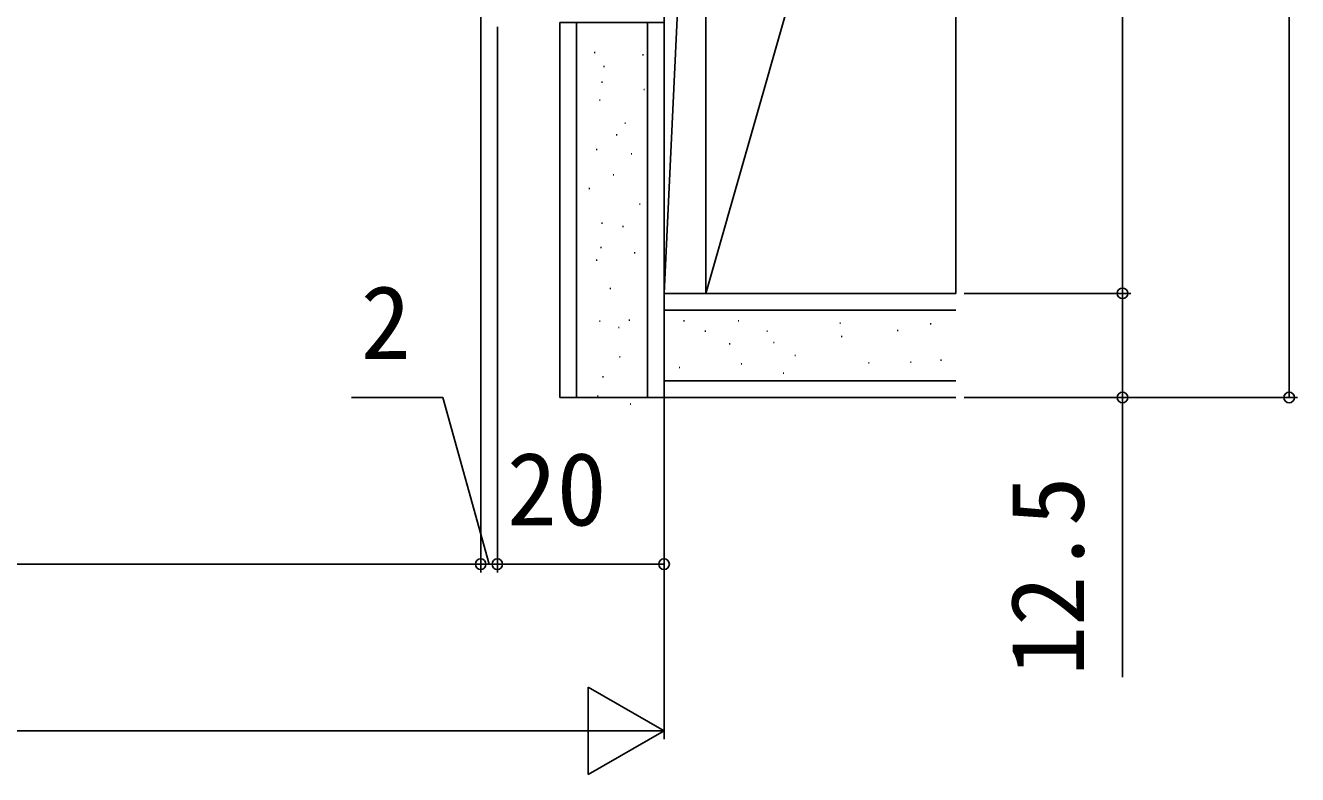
# Model space of a CAD drawing. Units: millimetres, scale not verified. Extents: x -525 to 525, y -783 to 779.
# Drawn here: x 141.1 to 293.7, y 242.2 to 332.1 of the extents above; entities that cross this region are included whole.
import ezdxf
from ezdxf.enums import TextEntityAlignment as Align

# ---------------------------------------------------------------- set-up
doc = ezdxf.new("R2010")
doc.units = ezdxf.units.MM
doc.header["$LTSCALE"] = 4
doc.layers.add('0-7_YKK_D', color=6, linetype='Continuous')
doc.layers.add('0-9_YSS_K', color=3, linetype='Continuous')
doc.styles.add('ＭＳ ゴシック', font='')
doc.styles.get('ＭＳ ゴシック').set_extended_font_data('MS Gothic')

msp = doc.modelspace()

# ---------------------------------------------------------------- linework, layer by layer
at = {"layer": '0-7_YKK_D'}
for p, q in [((292.745, 287.483), (292.745, 417.483)), ((272.745, 404.983), (272.745, 299.983)), ((195.745, 400.983), (195.745, 266.483)), ((195.745, 400.983), (195.745, 266.483)), ((197.745, 331.983), (197.745, 266.483)), ((197.745, 331.983), (197.745, 266.483)), ((217.745, 331.483), (217.745, 246.483)), ((217.745, 331.483), (217.745, 266.483)), ((253.745, 299.983), (273.745, 299.983)), ((253.745, 299.983), (273.745, 299.983)), ((253.745, 287.483), (273.745, 287.483)), ((253.745, 287.483), (293.745, 287.483)), ((195.745, 267.483), (52.245, 267.483)), ((195.745, 267.483), (193.195, 267.483)), ((195.745, 267.483), (197.745, 267.483)), ((195.745, 267.483), (197.745, 267.483)), ((217.745, 267.483), (197.745, 267.483)), ((197.745, 267.483), (200.295, 267.483)), ((217.745, 247.483), (208.652, 252.733)), ((208.652, 252.733), (208.652, 242.233)), ((207.245, 247.483), (-104.755, 247.483)), ((217.745, 247.483), (199.559, 247.483)), ((217.745, 247.483), (208.652, 242.233))]:
    msp.add_line(p, q, dxfattribs=at)
for points in [[(272.745, 299.983), (272.745, 287.483), (272.745, 253.933)], [(196.745, 267.483), (191.201, 287.483), (180.247, 287.483)]]:
    msp.add_lwpolyline(points, dxfattribs=at)
for centre in [(272.745, 299.983), (272.745, 299.983), (272.745, 287.483), (292.745, 287.483), (195.745, 267.483), (195.745, 267.483), (197.745, 267.483), (197.745, 267.483), (217.745, 267.483)]:
    msp.add_circle(centre, 0.637, dxfattribs=at)
at = {"layer": '0-9_YSS_K'}
for p, q in [((217.745, 299.983), (222.745, 404.983)), ((222.745, 299.983), (252.745, 404.983)), ((207.245, 332.483), (207.245, 287.483)), ((215.745, 287.483), (215.745, 332.483)), ((209.363, 328.866), (209.463, 328.866)), ((215.177, 328.613), (215.277, 328.613)), ((210.5, 327.223), (210.6, 327.223)), ((210.248, 325.328), (210.348, 325.328)), ((215.303, 324.444), (215.403, 324.444)), ((209.995, 323.18), (210.095, 323.18)), ((212.017, 319.011), (212.117, 319.011)), ((213.028, 320.401), (213.128, 320.401)), ((209.616, 317.243), (209.716, 317.243)), ((213.786, 316.737), (213.886, 316.737)), ((211.638, 314.21), (211.738, 314.21)), ((208.731, 312.568), (208.831, 312.568)), ((214.797, 310.673), (214.897, 310.673)), ((210.248, 308.399), (210.348, 308.399)), ((212.775, 308.02), (212.875, 308.02)), ((210.121, 305.493), (210.221, 305.493)), ((209.616, 303.977), (209.716, 303.977)), ((214.165, 304.861), (214.265, 304.861)), ((211.259, 300.566), (211.359, 300.566)), ((217.745, 287.483), (217.745, 299.983)), ((252.745, 299.983), (217.745, 299.983)), ((252.745, 297.983), (217.745, 297.983)), ((209.995, 296.65), (210.095, 296.65)), ((213.534, 296.776), (213.634, 296.776)), ((220.086, 296.665), (220.186, 296.665)), ((226.625, 296.665), (226.725, 296.665)), ((238.819, 296.4), (238.919, 296.4)), ((249.688, 296.311), (249.788, 296.311)), ((212.27, 295.892), (212.37, 295.892)), ((222.648, 295.428), (222.748, 295.428)), ((230.071, 295.428), (230.171, 295.428)), ((238.996, 294.81), (239.096, 294.81)), ((245.711, 295.516), (245.811, 295.516)), ((245.711, 295.516), (245.811, 295.516)), ((225.564, 293.926), (225.664, 293.926)), ((230.866, 294.103), (230.966, 294.103)), ((212.396, 292.354), (212.496, 292.354)), ((226.978, 291.542), (227.078, 291.542)), ((233.429, 292.513), (233.529, 292.513)), ((242.265, 291.63), (242.365, 291.63)), ((247.302, 291.718), (247.402, 291.718)), ((250.925, 291.983), (251.025, 291.983)), ((219.555, 291.1), (219.655, 291.1)), ((232.015, 290.393), (232.115, 290.393)), ((210.374, 289.954), (210.474, 289.954)), ((252.745, 289.483), (217.745, 289.483)), ((209.742, 287.68), (209.842, 287.68)), ((209.742, 287.68), (209.842, 287.68)), ((252.745, 287.483), (217.745, 287.483)), ((213.66, 286.669), (213.76, 286.669))]:
    msp.add_line(p, q, dxfattribs=at)
for points in [[(217.745, 299.983), (222.745, 299.983), (222.745, 404.983), (217.745, 404.983)], [(222.745, 299.983), (252.745, 299.983), (252.745, 404.983), (222.745, 404.983)], [(205.245, 287.483), (217.745, 287.483), (217.745, 332.483), (205.245, 332.483)]]:
    msp.add_lwpolyline(points, close=True, dxfattribs=at)

# ---------------------------------------------------------------- texts
at = {"layer": '0-7_YKK_D', "style": 'ＭＳ ゴシック'}
for s, p in [('2', (181.36, 289.483)), ('20', (198.882, 269.483))]:
    msp.add_text(s, height=8.798, dxfattribs=at).set_placement(p, align=Align.BOTTOM_LEFT)
msp.add_text('12.5', height=8.798, rotation=90, dxfattribs=at).set_placement((270.745, 254.092), align=Align.BOTTOM_LEFT)

doc.saveas('drawing.dxf')
